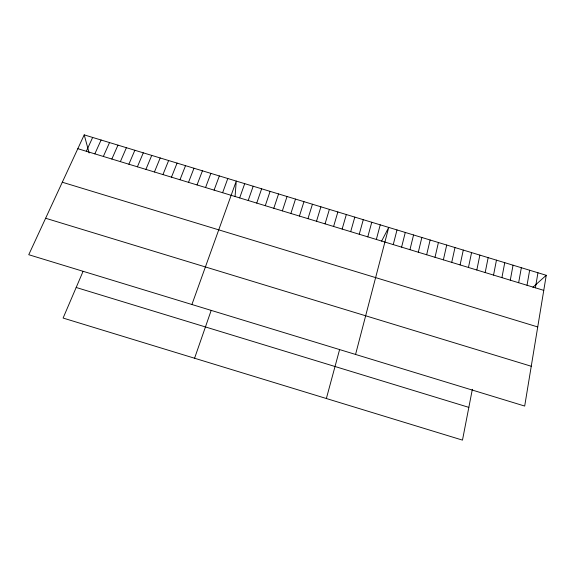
<?xml version="1.0" encoding="UTF-8"?>
<svg xmlns="http://www.w3.org/2000/svg" width="575" height="575" viewBox="0 0 575 575"><rect width="100%" height="100%" fill="white"/><g stroke="black" fill="none" stroke-linecap="round" stroke-linejoin="round"><path stroke-width="0.86" d="M235.067 196.557L236.26 181.082L191.913 304.513M546.25 275.288L524.688 406.058L28.75 254.718L84.216 134.881L546.25 275.288L532.917 287.248M535.39 287.816L537.948 272.766M527.023 285.272L529.647 270.243M518.65 282.728L521.345 267.72M510.284 280.183L513.051 265.197M501.91 277.639L504.749 262.674M493.544 275.094L496.455 260.159M472.348 389.304L462.48 440.119L63.099 318.054L83.066 271.371M485.185 272.55L488.161 257.636M476.819 270.006L479.866 255.113M468.452 267.461L471.572 252.597M460.093 264.924L463.285 250.075M451.734 262.38L454.99 247.559M443.375 259.835L446.703 245.036M435.016 257.298L438.416 242.521M426.664 254.754L430.129 239.998M418.305 252.217L421.849 237.482M409.953 249.679L413.562 234.967M401.602 247.135L405.282 232.451M393.25 244.598L397.002 229.935M355.566 354.444L388.722 227.42L381.62 241.112M376.345 239.459L380.24 224.839M326.363 398.518L339.581 349.65M367.792 236.857L371.759 222.259M359.246 234.255L363.278 219.686M350.692 231.66L354.804 217.106M342.147 229.058L346.33 214.533M333.601 226.464L337.856 211.959M325.055 223.862L329.382 209.379M316.509 221.267L320.908 206.806M307.97 218.665L312.433 204.233M299.424 216.071L303.967 201.66M290.885 213.476L295.5 199.087M282.347 210.881L287.033 196.513M273.808 208.287L278.566 193.94M265.276 205.685L270.099 191.367M256.738 203.09L261.639 188.794M194.573 358.239L211.169 310.464M248.206 200.495L253.18 186.228M239.674 197.908L244.713 183.655M222.618 192.718L227.801 178.516M214.087 190.124L219.341 175.943M205.562 187.529L210.888 173.377M197.038 184.942L202.436 170.804M188.514 182.347L193.983 168.238M179.989 179.759L185.531 165.665M171.472 177.165L177.078 163.099M162.948 174.577L168.633 160.533M154.431 171.99L160.188 157.967M145.913 169.395L151.735 155.401M137.396 166.808L143.29 152.835M128.879 164.22L134.852 150.269M120.369 161.632L126.407 147.703M111.859 159.045L117.968 145.137M103.349 156.458L109.53 142.571M94.839 153.87L101.092 140.005M86.329 151.282L92.654 137.439M77.826 148.695L543.763 290.361M62.301 182.232L537.733 326.952M45.626 218.248L531.25 366.253M76.18 287.478L468.841 407.366M84.216 134.881L89.147 152.993"/></g></svg>
